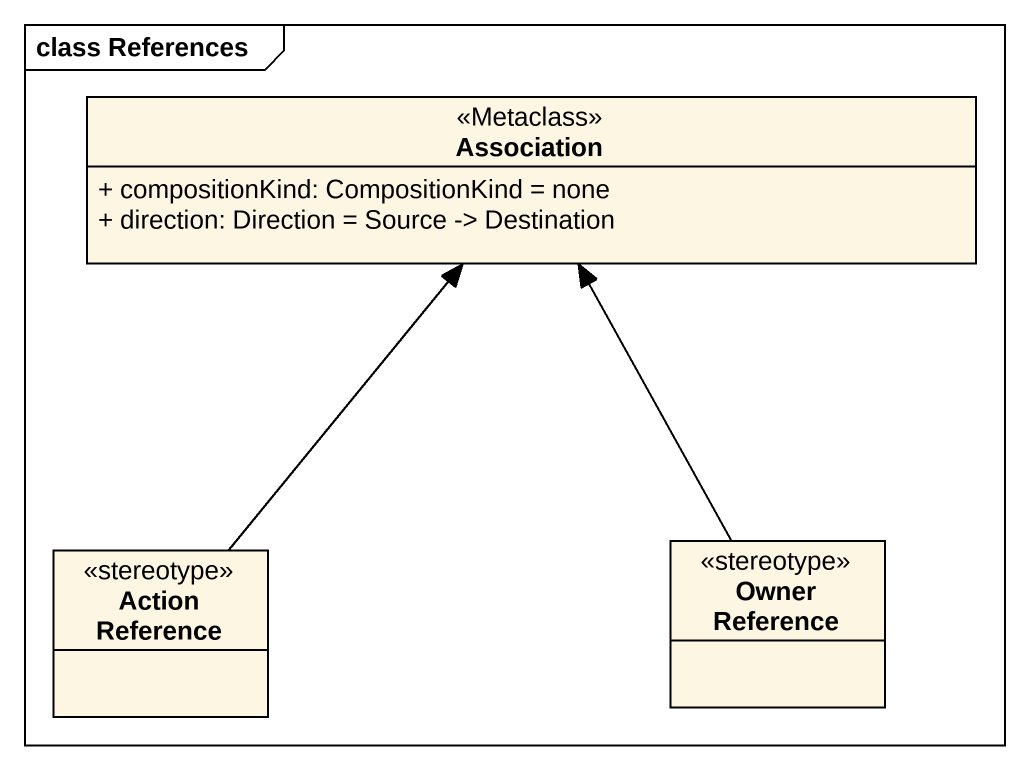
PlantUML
@startuml
mainframe class References
hide circle
hide empty members
skinparam classAttributeIconSize 0
class Association <<Metaclass>> {
  + compositionKind: CompositionKind = none
  + direction: Direction = Source -> Destination
}
class "Action Reference" as Action_Reference <<stereotype>>
class "Owner Reference" as Owner_Reference <<stereotype>>
Action_Reference -up-> Association
Owner_Reference -up-> Association
@enduml
